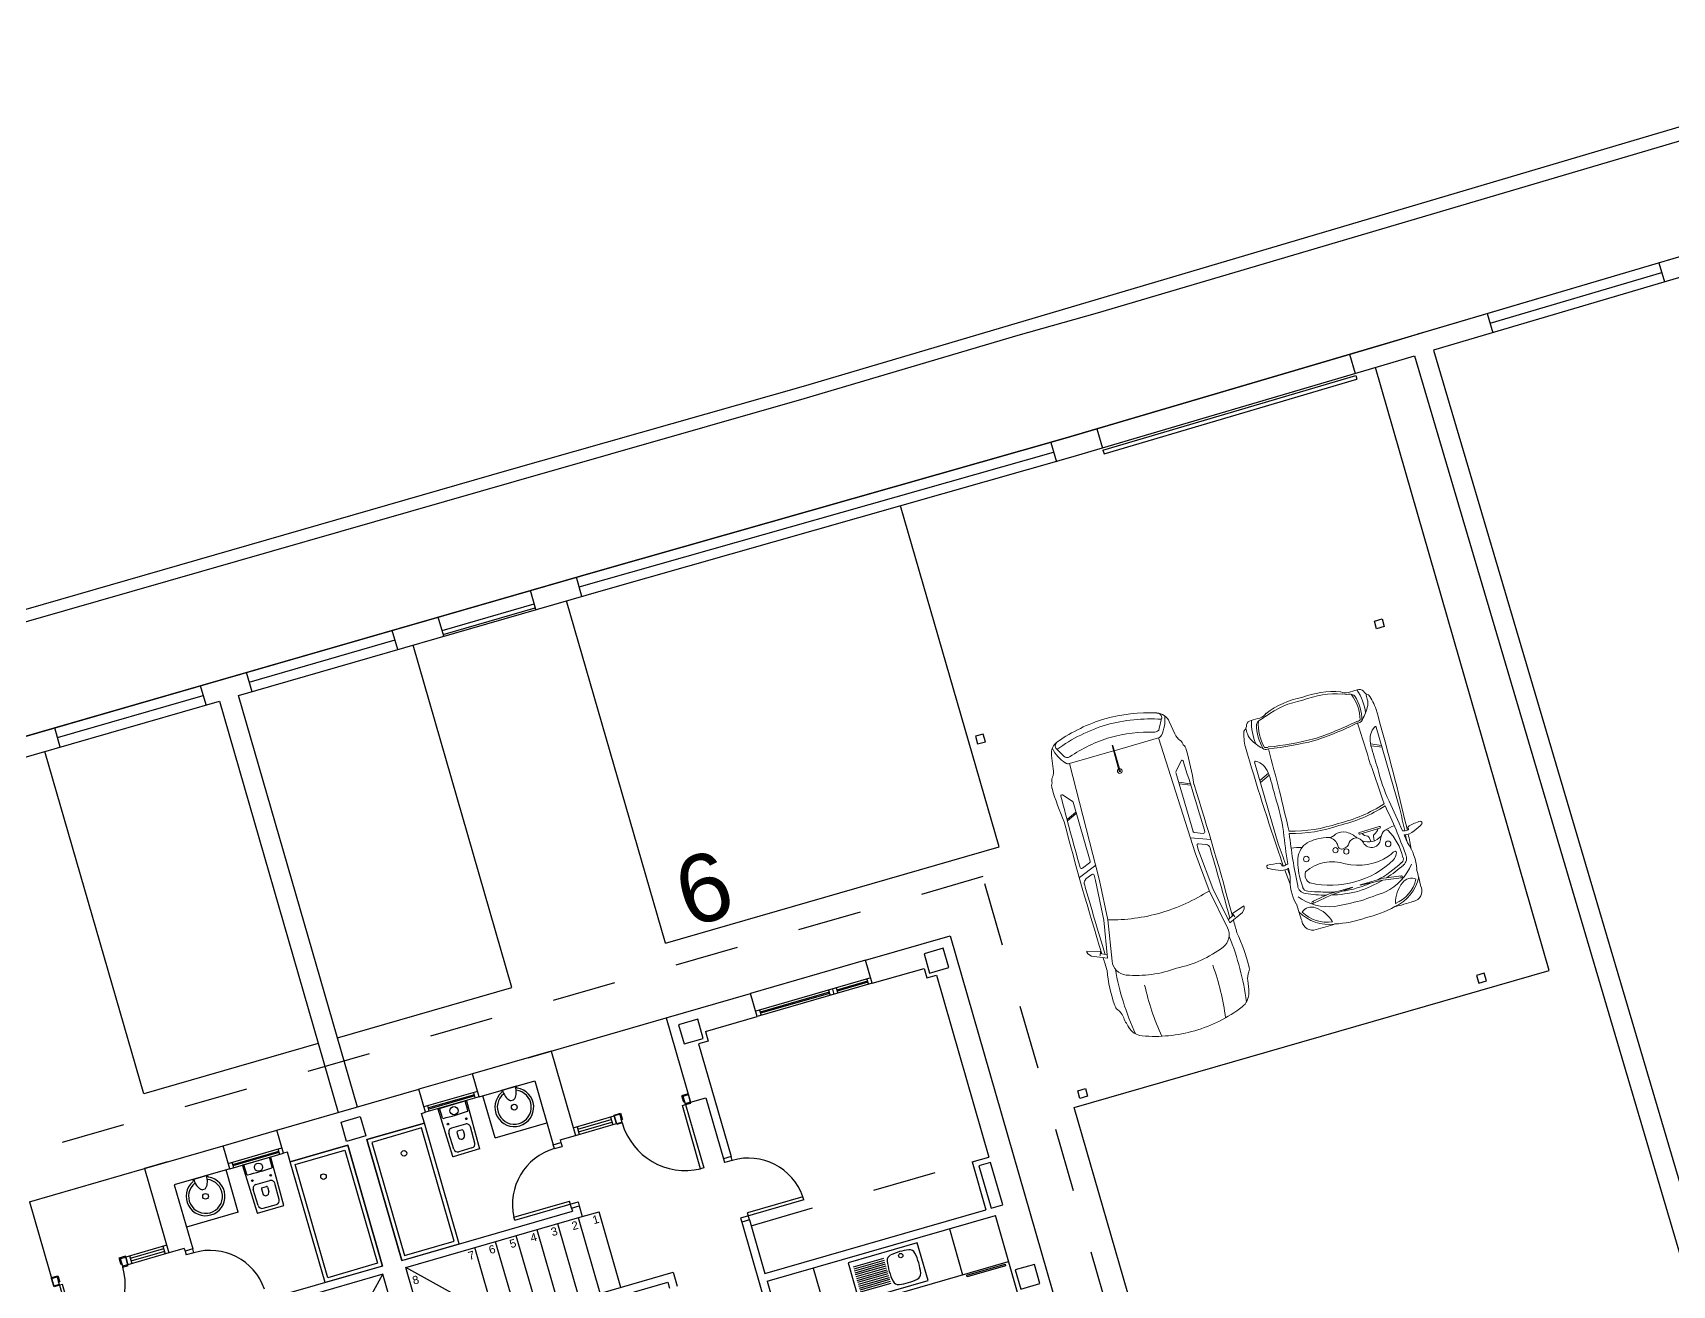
# Model space of a CAD drawing. Header units: millimetres. Extents: x 441061 to 442903, y 4515148 to 4515613.
# Drawn here: x 442452.409 to 442454.976, y 4515547.653 to 4515549.613 of the extents above; entities that cross this region are included whole.
import ezdxf
from ezdxf.enums import TextEntityAlignment as Align

# ---------------------------------------------------------------- set-up
doc = ezdxf.new("R2010")
doc.units = ezdxf.units.MM
doc.linetypes.add('CONTINUA', pattern=[0])
doc.linetypes.add('RAYITAS', pattern=[0.375, 0.25, -0.125])
for name, color, linetype in [('01_mono BAJA', 2, 'Continuous'), ('01_piscinas', 254, 'Continuous'), ('01_proyección', 4, 'RAYITAS')]:
    doc.layers.add(name, color=color, linetype=linetype)
doc.layers.add('01_muebles_B', color=254, linetype='Continuous', lineweight=5)
doc.styles.add('Estilo1', font='swissel.ttf')
doc.styles.add('NIEVES2', font='sanss___.ttf')

# ---------------------------------------------------------------- blocks, each defined once
blk = doc.blocks.new('A$C6A825EFA')
at = {"layer": '01_mono BAJA', "color": 254}
for p, q in [((3.7, 12.5, 0), (3.7, 11.4, 0)), ((3.7, 12.5, 0), (5.2, 12.5, 0)), ((5.5, 12.5, 0), (5.2, 12.5, 0)), ((5.2, 12.5, 0), (5.2, 11.4, 0)), ((5.2, 12.5, 0), (6.225, 12.5, 0)), ((6.225, 12.2, 0), (6.225, 12.5, 0)), ((6.225, 12.5, 0), (6.925, 12.5, 0)), ((6.925, 12.5, 0), (8.775, 12.5, 0)), ((6.925, 12.2, 0), (6.925, 12.5, 0)), ((8.775, 12.2, 0), (8.775, 12.5, 0)), ((9.475, 12.5, 0), (8.775, 12.5, 0)), ((10.5, 12.5, 0), (9.475, 12.5, 0)), ((9.475, 12.2, 0), (9.475, 12.5, 0)), ((10.2, 12.5, 0), (10.5, 12.5, 0)), ((10.5, 12.5, 0), (10.5, 11.4, 0)), ((10.5, 12.5, 0), (12, 12.5, 0)), ((12, 12.5, 0), (13.1, 12.5, 0)), ((12, 12.5, 0), (12, 11.4, 0)), ((13.1, 12.2, 0), (13.1, 12.5, 0)), ((14.6, 12.5, 0), (13.1, 12.5, 0)), ((14.6, 12.5, 0), (15.7, 12.5, 0)), ((14.6, 12.2, 0), (14.6, 12.5, 0)), ((15.7, 12.5, 0), (15.7, 7.855, 0)), ((5.5, 12.2, 0), (5.5, 11.366, 0)), ((6.225, 12.2, 0), (5.5, 12.2, 0)), ((5.741, 12.198, 0), (5.742, 12.183, 0)), ((5.743, 12.2, 0), (5.932, 12.2, 0)), ((5.934, 12.198, 0), (5.933, 12.183, 0)), ((6.175, 11.65, 0), (6.175, 12.2, 0)), ((6.225, 12.27, 0), (6.925, 12.27, 0)), ((6.225, 12.2, 0), (6.925, 12.2, 0)), ((6.275, 12.2, 0), (6.275, 12.27, 0)), ((6.275, 12.242, 0), (6.875, 12.242, 0)), ((6.275, 12.228, 0), (6.875, 12.228, 0)), ((6.409, 12.073, 0), (6.407, 12.2, 0)), ((6.741, 12.073, 0), (6.743, 12.2, 0)), ((6.875, 12.2, 0), (6.875, 12.27, 0)), ((6.975, 12.2, 0), (6.925, 12.2, 0)), ((6.975, 12.075, 0), (6.975, 12.2, 0)), ((8.725, 12.075, 0), (8.725, 12.2, 0)), ((8.725, 12.2, 0), (8.775, 12.2, 0)), ((9.475, 12.27, 0), (8.775, 12.27, 0)), ((9.475, 12.2, 0), (8.775, 12.2, 0)), ((8.825, 12.2, 0), (8.825, 12.27, 0)), ((9.425, 12.242, 0), (8.825, 12.242, 0)), ((9.425, 12.228, 0), (8.825, 12.228, 0)), ((8.959, 12.073, 0), (8.957, 12.2, 0)), ((9.291, 12.073, 0), (9.293, 12.2, 0)), ((9.425, 12.2, 0), (9.425, 12.27, 0)), ((9.475, 12.2, 0), (10.2, 12.2, 0)), ((9.525, 11.65, 0), (9.525, 12.2, 0)), ((9.766, 12.198, 0), (9.767, 12.183, 0)), ((9.957, 12.2, 0), (9.768, 12.2, 0)), ((9.959, 12.198, 0), (9.958, 12.183, 0)), ((10.2, 12.2, 0), (10.2, 11.366, 0)), ((12.425, 12.2, 0), (13.1, 12.2, 0)), ((12.425, 12.2), (12.425, 12.075)), ((14.6, 12.27, 0), (13.1, 12.27, 0)), ((14.6, 12.2, 0), (13.1, 12.2, 0)), ((13.15, 12.27, 0), (13.15, 12.2, 0)), ((14.05, 12.242, 0), (13.15, 12.242, 0)), ((14.05, 12.228, 0), (13.15, 12.228, 0)), ((14.05, 12.27, 0), (14.05, 12.2, 0)), ((14.1, 12.27, 0), (14.1, 12.2, 0)), ((14.15, 12.27, 0), (14.15, 12.2, 0)), ((14.55, 12.242, 0), (14.15, 12.242, 0)), ((14.55, 12.228, 0), (14.15, 12.228, 0)), ((14.55, 12.27, 0), (14.55, 12.2, 0)), ((14.6, 12.2, 0), (15.275, 12.2, 0)), ((15.275, 12.2), (15.275, 12.075)), ((15.325, 12.2, 0), (15.325, 12.125, 0)), ((15.325, 12.125, 0), (15.4, 12.125, 0)), ((5.853, 12.043, 0), (5.822, 12.043, 0)), ((6.485, 11.92, 0), (6.665, 11.92, 0)), ((7.725, 12.075, 0), (6.975, 12.075, 0)), ((7.725, 10.5, 0), (7.725, 12.075, 0)), ((7.975, 10.5, 0), (7.975, 12.075, 0)), ((7.975, 12.075, 0), (8.725, 12.075, 0)), ((9.215, 11.92, 0), (9.035, 11.92, 0)), ((9.847, 12.043, 0), (9.878, 12.043, 0)), ((12.3, 12.075, 0), (12.3, 10.606, 0)), ((12.425, 12.075), (12.3, 12.075)), ((15.275, 12.075), (15.4, 12.075)), ((15.4, 12.075, 0), (15.4, 9.705, 0)), ((6.439, 11.659, 0), (6.435, 11.869, 0)), ((6.535, 11.85, 0), (6.535, 11.79, 0)), ((6.545, 11.86, 0), (6.605, 11.86, 0)), ((6.615, 11.85, 0), (6.615, 11.79, 0)), ((6.711, 11.659, 0), (6.715, 11.869, 0)), ((8.989, 11.659, 0), (8.985, 11.869, 0)), ((9.085, 11.85, 0), (9.085, 11.79, 0)), ((9.155, 11.86, 0), (9.095, 11.86, 0)), ((9.165, 11.85, 0), (9.165, 11.79, 0)), ((9.261, 11.659, 0), (9.265, 11.869, 0)), ((3.785, 11.5, 0), (3.785, 11.44, 0)), ((4.58, 11.5, 0), (4.58, 11.44, 0)), ((4.665, 11.5, 0), (4.665, 11.4, 0)), ((5.2, 11.5, 0), (4.665, 11.5, 0)), ((4.715, 11.5, 0), (4.715, 11.4, 0)), ((5.15, 11.5, 0), (5.15, 11.4, 0)), ((6.175, 11.65, 0), (5.5, 11.65, 0)), ((6.489, 11.61, 0), (6.661, 11.61, 0)), ((9.211, 11.61, 0), (9.039, 11.61, 0)), ((9.525, 11.65, 0), (10.2, 11.65, 0)), ((10.5, 11.5, 0), (11.035, 11.5, 0)), ((10.55, 11.5, 0), (10.55, 11.4, 0)), ((10.985, 11.5, 0), (10.985, 11.4, 0)), ((11.035, 11.5, 0), (11.035, 11.4, 0)), ((11.12, 11.5, 0), (11.12, 11.44, 0)), ((11.915, 11.5, 0), (11.915, 11.44, 0)), ((3.71, 11.4, 0), (3.77, 11.4, 0)), ((3.77, 11.43, 0), (3.77, 11.4, 0)), ((4.595, 11.43, 0), (4.595, 11.4, 0)), ((5.2, 11.4, 0), (4.665, 11.4, 0)), ((5.15, 11.467, 0), (4.715, 11.467, 0)), ((5.15, 11.433, 0), (4.715, 11.433, 0)), ((5.4, 11.4, 0), (5.2, 11.4, 0)), ((5.4, 11.4, 0), (5.4, 11.366, 0)), ((5.5, 11.366, 0), (5.4, 11.366, 0)), ((5.4, 11.366, 0), (5.4, 11.316, 0)), ((5.5, 11.316, 0), (5.4, 11.316, 0)), ((5.5, 11.316, 0), (5.5, 11.366, 0)), ((10.2, 11.366, 0), (10.3, 11.366, 0)), ((10.2, 11.316, 0), (10.2, 11.366, 0)), ((10.2, 11.316, 0), (10.3, 11.316, 0)), ((10.3, 11.4, 0), (10.5, 11.4, 0)), ((10.3, 11.4, 0), (10.3, 11.366, 0)), ((10.3, 11.366, 0), (10.3, 11.316, 0)), ((10.5, 11.4, 0), (11.035, 11.4, 0)), ((10.55, 11.467, 0), (10.985, 11.467, 0)), ((10.55, 11.433, 0), (10.985, 11.433, 0)), ((11.105, 11.43, 0), (11.105, 11.4, 0)), ((11.93, 11.43, 0), (11.93, 11.4, 0)), ((11.99, 11.4, 0), (11.93, 11.4, 0)), ((12, 11.4, 0), (12.2, 11.4, 0)), ((12.2, 11.4, 0), (12.2, 10.606, 0)), ((7.725, 10.5, 0), (5.5, 10.5, 0)), ((8.025, 10.5, 0), (10.2, 10.5, 0)), ((9.476, 10.591, 0), (9.476, 10.632, 0)), ((9.476, 10.632, 0), (10.2, 10.632, 0)), ((9.476, 10.591, 0), (10.3, 10.591, 0)), ((10.2, 10.541, 0), (10.2, 10.632, 0)), ((10.2, 10.541, 0), (10.2, 10.5, 0)), ((10.2, 10.541, 0), (10.3, 10.541, 0)), ((10.3, 10.591, 0), (10.3, 10.541, 0)), ((10.3, 10.541, 0), (10.3, 10.4, 0)), ((12.3, 10.606, 0), (12.2, 10.606, 0)), ((12.2, 10.606, 0), (12.2, 10.556, 0)), ((12.3, 10.556, 0), (12.2, 10.556, 0)), ((12.3, 10.556, 0), (12.3, 10.606, 0)), ((7.7, 10.4, 0), (5.4, 10.4, 0)), ((6.8, 9.5, 0), (7.7, 10.4, 0)), ((7.7, 9.415, 0), (7.7, 10.4, 0)), ((8, 10.4, 0), (10.3, 10.4, 0)), ((8, 9.415, 0), (8, 10.4, 0)), ((8.9, 9.5, 0), (8, 10.4, 0)), ((8.9, 9.415, 0), (8.9, 10.4, 0)), ((9.17, 9.415, 0), (9.17, 10.4, 0)), ((9.44, 9.415, 0), (9.44, 10.4, 0)), ((9.71, 9.415, 0), (9.71, 10.4, 0)), ((9.98, 9.415, 0), (9.98, 10.4, 0)), ((10.25, 9.415, 0), (10.25, 10.4, 0)), ((10.3, 10.4, 0), (10.52, 10.4, 0)), ((10.52, 9.415, 0), (10.52, 10.4, 0)), ((12.3, 9.781, 0), (12.3, 9.872, 0)), ((13.024, 9.872, 0), (12.3, 9.872, 0)), ((13.024, 9.831, 0), (13.024, 9.872, 0)), ((13.024, 9.831, 0), (12.2, 9.831, 0)), ((12.2, 9.831, 0), (12.2, 9.781, 0)), ((12.2, 9.781, 0), (12.2, 8.33, 0)), ((12.3, 9.781, 0), (12.2, 9.781, 0)), ((12.3, 9.781, 0), (12.3, 9.08, 0)), ((15.18, 9.705, 0), (15.18, 9.08, 0)), ((15.18, 9.705, 0), (15.4, 9.705, 0)), ((8, 9.415, 0), (11.2, 9.415, 0)), ((8, 9.315, 0), (11.1, 9.315, 0)), ((11.1, 9.315, 0), (11.1, 9.235, 0)), ((11.1, 9.315, 0), (11.1, 9.235, 0)), ((11.2, 9.415, 0), (11.2, 9.235, 0)), ((11.2, 9.415, 0), (11.2, 9.235, 0)), ((12.3, 9.08, 0), (15.18, 9.08, 0)), ((12.3, 8.98, 0), (15.275, 8.98, 0)), ((12.3, 8.98, 0), (12.3, 8.33, 0)), ((12.9, 8.98, 0), (12.9, 8.38, 0)), ((13.338, 8.92, 0), (13.338, 8.43, 0)), ((14.238, 8.92, 0), (13.338, 8.92, 0)), ((13.779, 8.85, 0), (13.383, 8.85, 0)), ((14.238, 8.43, 0), (14.238, 8.92, 0)), ((14.675, 8.98, 0), (14.675, 8.38, 0)), ((15.275, 7.855, 0), (15.275, 8.98, 0)), ((13.779, 8.825, 0), (13.383, 8.825, 0)), ((13.779, 8.8, 0), (13.383, 8.8, 0)), ((13.779, 8.775, 0), (13.383, 8.775, 0)), ((13.779, 8.75, 0), (13.383, 8.75, 0)), ((13.779, 8.725, 0), (13.383, 8.725, 0)), ((13.779, 8.7, 0), (13.383, 8.7, 0)), ((13.779, 8.675, 0), (13.383, 8.675, 0)), ((13.779, 8.65, 0), (13.383, 8.65, 0)), ((13.779, 8.625, 0), (13.383, 8.625, 0)), ((13.338, 8.43, 0), (14.238, 8.43, 0)), ((13.779, 8.6, 0), (13.383, 8.6, 0)), ((13.779, 8.575, 0), (13.383, 8.575, 0)), ((13.779, 8.55, 0), (13.383, 8.55, 0)), ((13.779, 8.525, 0), (13.383, 8.525, 0)), ((12.3, 8.38, 0), (15.275, 8.38, 0))]:
    blk.add_line(p, q, dxfattribs=at)
for points in [[(7.725, 12.375), (7.975, 12.375), (7.975, 12.125), (7.725, 12.125), (7.725, 12.375)], [(12.125, 12.125), (12.375, 12.125), (12.375, 12.375), (12.125, 12.375), (12.125, 12.125)], [(15.325, 12.125), (15.575, 12.125), (15.575, 12.375), (15.325, 12.375), (15.325, 12.125)], [(15.325, 8.005), (15.575, 8.005), (15.575, 8.255), (15.325, 8.255), (15.325, 8.005)]]:
    blk.add_lwpolyline(points, close=True, dxfattribs=at)
at = {"layer": '01_mono BAJA', "color": 254, "elevation": 0, "flags": 128}
for points in [[(6.394, 12.2, 0.414214), (6.39, 12.196), (6.39, 12.195), (6.4, 11.574, 0.436396), (6.404, 11.57), (6.746, 11.57, 0.436396), (6.75, 11.574), (6.76, 12.195), (6.76, 12.196, 0.414214), (6.756, 12.2)], [(9.306, 12.2, -0.414214), (9.31, 12.196), (9.31, 12.195), (9.3, 11.574, -0.436396), (9.296, 11.57), (8.954, 11.57, -0.436396), (8.95, 11.574), (8.94, 12.195), (8.94, 12.196, -0.414214), (8.944, 12.2)]]:
    blk.add_lwpolyline(points, format="xyb", close=True, dxfattribs=at)
at = {"layer": '01_mono BAJA', "color": 254, "elevation": 0}
for points in [[(6.975, 12.075), (7.725, 12.075), (7.725, 10.5), (6.975, 10.5)], [(7.025, 12.025), (7.675, 12.025), (7.675, 10.55), (7.025, 10.55)], [(8.725, 12.075), (7.975, 12.075), (7.975, 10.5), (8.725, 10.5)], [(8.675, 12.025), (8.025, 12.025), (8.025, 10.55), (8.675, 10.55)], [(3.785, 11.51), (3.785, 11.5), (3.7, 11.5), (3.7, 11.51)], [(3.77, 11.4), (3.7, 11.4), (3.7, 11.5), (3.77, 11.5)], [(4.58, 11.51), (4.58, 11.5), (4.665, 11.5), (4.665, 11.51)], [(11.12, 11.51), (11.12, 11.5), (11.035, 11.5), (11.035, 11.51)], [(11.915, 11.51), (11.915, 11.5), (12, 11.5), (12, 11.51)], [(11.93, 11.4), (12, 11.4), (12, 11.5), (11.93, 11.5)], [(3.77, 11.4), (3.77, 11.39), (3.7, 11.39), (3.7, 11.4)], [(3.785, 11.44), (3.785, 11.43), (3.77, 11.43), (3.77, 11.44)], [(3.77, 11.39), (3.77, 10.565), (3.81, 10.565), (3.81, 11.39)], [(4.58, 11.44), (4.58, 11.43), (4.595, 11.43), (4.595, 11.44)], [(4.595, 11.4), (4.595, 11.39), (4.665, 11.39), (4.665, 11.4)], [(11.105, 11.4), (11.105, 11.39), (11.035, 11.39), (11.035, 11.4)], [(11.12, 11.44), (11.12, 11.43), (11.105, 11.43), (11.105, 11.44)], [(11.93, 11.39), (11.93, 10.565), (11.89, 10.565), (11.89, 11.39)], [(11.915, 11.44), (11.915, 11.43), (11.93, 11.43), (11.93, 11.44)], [(11.93, 11.4), (11.93, 11.39), (12, 11.39), (12, 11.4)], [(15.4, 9.635), (15.25, 9.635), (15.25, 9.08), (15.4, 9.08)], [(15.222, 8.36), (15.222, 8.34), (14.722, 8.34), (14.722, 8.36)]]:
    blk.add_lwpolyline(points, close=True, dxfattribs=at)
for points in [[(4.595, 11.5), (4.595, 11.4)], [(4.665, 11.4), (4.665, 11.5)], [(11.035, 11.4), (11.035, 11.5)], [(11.105, 11.5), (11.105, 11.4)]]:
    blk.add_lwpolyline(points, dxfattribs=at)
at = {"layer": '01_mono BAJA', "color": 254}
for centre, radius in [((6.575, 12.12, 0), 0.051), ((9.125, 12.12, 0), 0.051), ((5.837, 11.953, 0), 0.036), ((6.455, 11.98, 0), 0.01), ((6.695, 11.98, 0), 0.01), ((9.005, 11.98, 0), 0.01), ((9.245, 11.98, 0), 0.01), ((9.862, 11.953, 0), 0.036), ((7.325, 11.781, 0), 0.035), ((8.375, 11.781, 0), 0.035), ((13.996, 8.825, 0), 0.0275)]:
    blk.add_circle(centre, radius, dxfattribs=at)
for centre, radius, start, end in [((5.837, 11.953, 0), 0.243, 114.8749, 65.1251), ((5.837, 11.953, 0), 0.213, 112.0656, 68.0564), ((5.729, 12.184, 0), 0.0128, 300.5291, 356.214), ((5.743, 12.197, 0), 0.0027, 90, 173.3159), ((6.033, 12.197, 0), 0.279, 179.383, 196.8165), ((5.903, 12.158, 0), 0.143, 196.8165, 225.6956), ((5.772, 12.158, 0), 0.143, 314.3044, 343.1835), ((5.642, 12.197, 0), 0.279, 343.1835, 0.617), ((5.932, 12.197, 0), 0.0027, 6.6841, 90), ((5.946, 12.184, 0), 0.0128, 183.786, 239.4709), ((9.862, 11.953, 0), 0.243, 114.8749, 65.1251), ((9.862, 11.953, 0), 0.213, 111.9436, 67.9344), ((9.754, 12.184, 0), 0.0128, 300.5291, 356.214), ((9.768, 12.197, 0), 0.0027, 90, 173.3159), ((10.058, 12.197, 0), 0.279, 179.383, 196.8165), ((9.928, 12.158, 0), 0.143, 196.8165, 225.6956), ((9.797, 12.158, 0), 0.143, 314.3044, 343.1835), ((9.667, 12.197, 0), 0.279, 343.1835, 0.617), ((9.957, 12.197, 0), 0.0027, 6.6841, 90), ((9.971, 12.184, 0), 0.0128, 183.786, 239.4709), ((5.837, 12.091, 0), 0.0498, 225.6956, 252.5904), ((5.837, 12.091, 0), 0.0498, 287.9532, 314.3044), ((6.416, 12.073, 0), 0.007, 180.924, 266.9359), ((6.575, 15.044, 0), 2.982, 266.9359, 273.0641), ((6.485, 11.87, 0), 0.05, 90, 180.924), ((6.665, 11.87, 0), 0.05, 359.076, 90), ((6.734, 12.073, 0), 0.007, 273.0641, 359.076), ((8.966, 12.073, 0), 0.007, 180.924, 266.9359), ((9.125, 15.044, 0), 2.982, 266.9359, 273.0641), ((9.035, 11.87, 0), 0.05, 90, 180.924), ((9.215, 11.87, 0), 0.05, 359.076, 90), ((9.284, 12.073, 0), 0.007, 273.0641, 359.076), ((9.863, 12.091, 0), 0.0498, 225.6956, 252.0468), ((9.863, 12.091, 0), 0.0498, 287.4096, 314.3044), ((6.545, 11.85, 0), 0.01, 90, 180), ((6.575, 11.79, 0), 0.04, 180, 0), ((6.605, 11.85, 0), 0.01, 0, 90), ((9.095, 11.85, 0), 0.01, 90, 180), ((9.125, 11.79, 0), 0.04, 180, 0), ((9.155, 11.85, 0), 0.01, 0, 90), ((6.489, 11.66, 0), 0.05, 180.924, 270), ((6.661, 11.66, 0), 0.05, 270, 359.076), ((9.039, 11.66, 0), 0.05, 180.924, 270), ((9.211, 11.66, 0), 0.05, 270, 359.076), ((3.768, 11.391, 0), 0.827, 272.8856, 359.9505), ((5.5, 10.591, 0), 0.725, 3.2758, 90), ((10.2, 10.591, 0), 0.725, 90, 176.7242), ((11.932, 11.391, 0), 0.827, 180.0495, 267.1144), ((12.3, 9.831, 0), 0.725, 3.2758, 90), ((13.889, 8.794, 0), 0.075, 99.0787, 169.8852), ((13.996, 8.127, 0), 0.75, 80.9213, 99.0787), ((14.102, 8.794, 0), 0.075, 10.1148, 80.9213), ((14.554, 8.675, 0), 0.75, 169.8852, 190.1148), ((13.438, 8.675, 0), 0.75, 349.8852, 10.1148), ((13.889, 8.557, 0), 0.075, 190.1148, 260.9213), ((13.996, 9.223, 0), 0.75, 260.9213, 279.0787), ((14.102, 8.557, 0), 0.075, 279.0787, 349.8852)]:
    blk.add_arc(centre, radius, start, end, dxfattribs=at)
at = {"layer": '01_proyección', "color": 120, "ltscale": 0.25}
blk.add_line((12.3, 9.705, 0), (15.18, 9.705, 0), dxfattribs=at)
at = {"layer": '01_proyección', "color": 120, "ltscale": 0.25, "elevation": 0}
blk.add_lwpolyline([(15.7, 7.405), (16.3, 7.405), (16.3, 13.1), (-0.6, 13.1), (-0.6, 7.405), (0, 7.405)], dxfattribs=at)
at = {"layer": '01_mono BAJA', "color": 254, "style": 'NIEVES2'}
for s, p in [('8', (8.075, 10.166, 0)), ('7', (8.831, 10.268, 0)), ('6', (9.101, 10.268, 0)), ('5', (9.371, 10.268, 0)), ('4', (9.641, 10.268, 0)), ('3', (9.911, 10.268, 0)), ('2', (10.181, 10.268, 0)), ('1', (10.451, 10.268, 0))]:
    blk.add_text(s, height=0.103, rotation=0, dxfattribs=at).set_placement(p, align=Align.CENTER)
blk = doc.blocks.new('A$C0D711DC8')
at = {"layer": '01_muebles_B', "color": 254}
for p, q in [((10.733, 9.894), (9.764, 9.894)), ((10.493, 9.894), (10.545, 9.776)), ((10.515, 9.894), (10.567, 9.778)), ((9.004, 9.693), (9.038, 9.48)), ((9.056, 9.495), (9.026, 9.699)), ((9.038, 9.48), (9.054, 9.218)), ((9.056, 9.218), (9.056, 9.495)), ((9.054, 9.218), (9.056, 9.218)), ((9.038, 8.865), (9.054, 9.127)), ((9.054, 9.127), (9.056, 9.127)), ((9.056, 9.127), (9.056, 8.851)), ((9.614, 8.734), (9.614, 8.97)), ((9.634, 8.734), (9.634, 8.97)), ((9.004, 8.652), (9.038, 8.865)), ((9.056, 8.851), (9.026, 8.647)), ((9.546, 8.827), (9.494, 8.834)), ((9.546, 8.878), (9.495, 8.871)), ((10.733, 8.452), (9.764, 8.452)), ((10.493, 8.452), (10.545, 8.569)), ((10.515, 8.452), (10.567, 8.567))]:
    blk.add_line(p, q, dxfattribs=at)
for centre, radius in [((9.014, 9.701), 0.0121), ((9.51, 9.635), 0.0319), ((9.466, 9.173), 0.0297), ((9.514, 9.288), 0.0297), ((9.014, 8.645), 0.0121), ((9.417, 8.691), 0.0319)]:
    blk.add_circle(centre, radius, dxfattribs=at)
for centre, radius, start, end in [((10.167, 9.714), 0.738, 149.7434, 158.9846), ((9.544, 10.069), 0.023, 23.336, 131.4157), ((9.178, 9.352), 0.549, 69.8978, 103.4423), ((9.94, 2.874), 7.047, 93.9115, 95.3212), ((9.619, 9.904), 0.16, 152.3452, 197.1649), ((9.518, 9.909), 0.0131, 69.95, 178.3297), ((9.777, 9.927), 0.273, 183.7214, 196.1025), ((9.94, 2.874), 7.047, 92.7044, 93.5361), ((10.975, -10.424), 20.353, 93.4112, 94.1277), ((9.525, 9.945), 0.0232, 265.4824, 347.7447), ((8.51, 10.147), 1.058, 348.7131, 356.2571), ((10.995, -17.873), 27.82, 90.1403, 92.8584), ((10.732, 9.885), 0.00831, 343.0311, 79.2932), ((10.906, 9.364), 0.584, 69.532, 87.9675), ((11.185, 9.948), 0.0842, 206.7402, 257.6517), ((10.942, 9.629), 2.236, 176.9311, 182.7066), ((8.829, 9.758), 0.121, 83.4929, 184.381), ((9.185, 9.462), 0.48, 118.4979, 171.6974), ((9.142, 9.497), 0.403, 119.7279, 173.0139), ((9.122, 5.315), 4.571, 90.9016, 93.5003), ((9.503, 9.367), 0.611, 128.6532, 169.9617), ((8.847, 9.764), 0.126, 322.6544, 41.1658), ((10.509, 9.106), 1.518, 154.798, 163.8884), ((9.975, 9.34), 0.903, 155.1761, 164.735), ((9.226, 9.718), 0.0964, 77.7254, 158.9302), ((9.211, 9.707), 0.057, 88.7397, 167.4182), ((9.265, 9.038), 0.727, 86.5634, 94.2004), ((8.819, 3.701), 6.126, 80.3818, 85.9978), ((9.306, 9.064), 0.701, 67.8757, 89.7559), ((8.751, 3.271), 6.625, 83.7996, 84.6711), ((10.975, -10.424), 20.353, 94.2603, 94.5093), ((8.751, 3.271), 6.625, 80.1778, 83.3742), ((9.473, 9.516), 0.219, 7.735, 63.719), ((9.165, 9.803), 0.511, 341.8582, 355.871), ((11.471, 9.253), 1.7, 163.325, 182.6992), ((11.496, 9.248), 1.7, 163.325, 182.5468), ((12.246, 53.159), 43.488, 266.8642, 267.4858), ((10.175, 11.66), 1.884, 261.0449, 273.0528), ((10.459, 15.409), 5.634, 268.1287, 270.8789), ((12.021, 70.959), 61.269, 268.42618, 268.89057), ((10.529, 10.11), 0.334, 272.7892, 291.8342), ((10.573, 9.974), 0.192, 294.6989, 323.0283), ((10.691, 9.894), 0.0501, 315.174, 347.3096), ((10.894, 9.715), 0.0607, 143.7564, 193.2967), ((11.29, 9.332), 0.611, 121.0895, 136.7388), ((10.991, 9.25), 0.526, 73.7001, 105.481), ((10.903, 9.711), 0.0495, 146.1855, 196.1005), ((10.991, 9.25), 0.505, 69.1925, 104.8598), ((11.01, 9.2), 0.627, 72.4585, 97.9913), ((11.059, 9.742), 0.141, 86.8457, 126.696), ((11.101, 8.862), 1.022, 88.2888, 91.9327), ((11.113, 9.698), 0.062, 14.8998, 65.8723), ((11.135, 9.81), 0.0644, 351.2386, 60.1485), ((11.473, 9.762), 0.303, 189.085, 205.7225), ((10.241, 9.772), 0.959, 355.5054, 1.6982), ((9.808, 9.261), 1.13, 166.1566, 184.4621), ((8.653, 9.896), 0.361, 284.3027, 324.7225), ((10.25, 9.166), 1.218, 160.2257, 168.6391), ((10.144, 9.165), 1.038, 151.121, 207.6483), ((9.314, 9.595), 0.107, 57.3841, 137.6524), ((8.958, 9.487), 0.459, 324.9496, 25.463), ((9.185, 9.47), 0.511, 343.3936, 8.525), ((14.417, 9.048), 3.64, 169.6671, 178.0415), ((14.417, 9.048), 3.62, 169.6671, 178.0415), ((11.352, 9.713), 0.156, 186.0058, 219.1392), ((10.256, 9.278), 1.007, 354.015, 20.5105), ((10.287, 9.262), 1.007, 354.9224, 20.5105), ((17.649, 8.764), 8.777, 175.3636, 177.3327), ((10.509, 9.106), 1.518, 165.717, 177.48), ((10.25, 9.166), 1.218, 171.2453, 188.5682), ((9.808, 9.085), 1.13, 175.5379, 193.8434), ((17.649, 9.581), 8.777, 182.6673, 184.6364), ((10.509, 9.239), 1.518, 182.52, 194.283), ((9.904, 8.914), 0.65, 151.4841, 196.6746), ((9.552, 9.202), 0.047, 86.7847, 183.1724), ((9.6, 9.197), 0.0954, 178.5946, 241.3055), ((9.566, 9.362), 0.114, 263.9035, 340.5155), ((9.771, 9.295), 0.101, 164.9008, 216.3288), ((9.538, 9.188), 0.158, 330.3363, 17.3801), ((11.471, 9.093), 1.7, 177.3008, 196.675), ((11.496, 9.097), 1.7, 177.4532, 196.675), ((14.417, 9.297), 3.64, 181.9585, 190.3329), ((14.417, 9.297), 3.62, 181.9585, 190.3329), ((10.256, 9.068), 1.007, 339.4895, 5.985), ((10.287, 9.084), 1.007, 339.4895, 5.0776), ((9.686, 8.849), 0.193, 142.3155, 213.2169), ((9.492, 9.055), 0.098, 279.5997, 343.5492), ((9.498, 9.044), 0.0889, 349.0142, 50.9794), ((9.424, 9.265), 0.296, 301.9645, 328.2937), ((9.624, 8.97), 0.0104, 0, 180), ((10.942, 8.716), 2.236, 177.2934, 183.0689), ((9.185, 8.884), 0.48, 188.3026, 241.5021), ((9.142, 8.849), 0.403, 186.9861, 240.2721), ((8.653, 8.449), 0.361, 35.2775, 75.6973), ((9.503, 8.978), 0.611, 190.0383, 231.3468), ((10.509, 9.239), 1.518, 196.1116, 205.202), ((10.25, 9.166), 1.218, 191.3609, 207.4845), ((9.528, 8.859), 0.101, 101.4545, 181.9236), ((9.525, 8.854), 0.0985, 178.6673, 249.1293), ((9.543, 8.902), 0.0241, 275.7304, 333.0283), ((9.543, 8.803), 0.0241, 26.9717, 84.2696), ((9.665, 8.855), 0.106, 119.0162, 160.5033), ((9.665, 8.849), 0.106, 199.4967, 240.9838), ((8.829, 8.587), 0.121, 175.619, 276.5071), ((8.847, 8.581), 0.126, 318.8342, 37.3456), ((9.226, 8.628), 0.0964, 201.0698, 282.2746), ((9.215, 8.619), 0.0486, 198.7488, 279.3616), ((9.25, 9.243), 0.672, 267.6901, 298.2478), ((9.346, 8.77), 0.149, 215.4424, 244.8998), ((8.819, 14.644), 6.126, 274.0022, 279.6182), ((9.507, 8.785), 0.232, 194.2372, 212.2618), ((9.299, 8.649), 0.0212, 220.8304, 310.3789), ((9.285, 8.645), 0.0299, 337.3586, 32.1758), ((9.426, 8.595), 0.178, 39.093, 68.893), ((9.532, 8.677), 0.0451, 325.113, 43.0643), ((9.161, 8.546), 0.436, 2.9924, 17.9381), ((9.624, 8.734), 0.0104, 180, 0), ((12.246, -34.814), 43.488, 92.5142, 93.1358), ((12.021, -52.613), 61.269, 91.10943, 91.57382), ((10.894, 8.63), 0.0607, 166.7033, 216.2436), ((11.29, 9.013), 0.611, 223.2612, 238.9105), ((10.991, 9.095), 0.526, 254.519, 286.2999), ((10.903, 8.634), 0.0495, 163.8995, 213.8145), ((10.991, 9.095), 0.505, 255.1402, 290.8075), ((11.113, 8.647), 0.062, 294.1277, 345.1002), ((11.473, 8.583), 0.303, 154.2775, 170.915), ((11.352, 8.632), 0.156, 140.8608, 173.9942), ((10.241, 8.573), 0.959, 358.3018, 4.4946), ((9.122, 13.031), 4.571, 266.4997, 269.0984), ((9.178, 8.993), 0.549, 256.5577, 290.1022), ((9.94, 15.472), 7.047, 264.6788, 266.0885), ((8.751, 15.074), 6.625, 275.3289, 276.2004), ((10.975, 28.769), 20.353, 265.4907, 265.7397), ((9.619, 8.441), 0.16, 162.8351, 207.6548), ((9.777, 8.418), 0.273, 163.8975, 176.2786), ((9.518, 8.436), 0.0131, 181.6703, 290.05), ((9.94, 15.472), 7.047, 266.4639, 267.2956), ((10.975, 28.769), 20.353, 265.8723, 266.5888), ((8.751, 15.074), 6.625, 276.6258, 279.8222), ((9.525, 8.401), 0.0232, 12.2553, 94.5176), ((8.51, 8.199), 1.058, 3.7429, 11.2869), ((10.995, 36.219), 27.82, 267.1416, 269.8597), ((10.175, 6.685), 1.884, 86.9472, 98.9551), ((10.459, 2.936), 5.634, 89.1211, 91.8713), ((10.529, 8.236), 0.334, 68.1658, 87.2108), ((10.573, 8.372), 0.192, 36.9717, 65.3011), ((10.691, 8.451), 0.0501, 12.6904, 44.826), ((10.732, 8.46), 0.00831, 280.7068, 16.9689), ((11.01, 9.145), 0.627, 262.0087, 287.5415), ((10.906, 8.982), 0.584, 272.0325, 290.468), ((11.059, 8.603), 0.141, 233.304, 273.1543), ((11.101, 9.484), 1.022, 268.0673, 271.7112), ((11.185, 8.397), 0.0842, 102.3483, 153.2598), ((11.135, 8.535), 0.0644, 299.8515, 8.7614), ((10.167, 8.631), 0.738, 201.0154, 210.2566), ((9.544, 8.277), 0.023, 228.5843, 336.664)]:
    blk.add_arc(centre, radius, start, end, dxfattribs=at)
blk = doc.blocks.new('A$C392252A0')
at = {"layer": '01_muebles_B', "color": 254}
for p, q in [((10.715, 8.129), (10.705, 8.127)), ((10.705, 8.127), (10.752, 7.979)), ((10.738, 8.124), (10.715, 8.129)), ((10.775, 8.091), (10.738, 8.124)), ((10.846, 7.92), (10.775, 8.091)), ((8.605, 7.917), (8.455, 7.893)), ((9.019, 7.811), (8.92, 7.9)), ((9.201, 7.926), (9.149, 7.807)), ((9.219, 7.928), (9.166, 7.807)), ((9.784, 7.911), (9.748, 7.818)), ((9.876, 7.976), (9.791, 7.758)), ((9.913, 7.908), (9.882, 7.828)), ((10.418, 7.844), (9.958, 7.808)), ((10.418, 7.844), (10.846, 7.92)), ((10.43, 7.798), (10.894, 7.881)), ((10.752, 7.979), (10.798, 7.995)), ((10.773, 7.987), (10.809, 7.914)), ((8.499, 7.763), (8.397, 7.82)), ((8.599, 7.726), (9.971, 7.763)), ((8.599, 7.725), (8.599, 7.201)), ((9.731, 7.807), (9.031, 7.807)), ((9.898, 7.807), (9.958, 7.808)), ((10.43, 7.798), (9.971, 7.763)), ((8.839, 7.203), (8.537, 7.2)), ((8.537, 7.2), (8.537, 7.193)), ((8.839, 7.19), (8.537, 7.193)), ((8.599, 6.669), (8.599, 7.193)), ((8.499, 6.631), (8.397, 6.573)), ((8.599, 6.668), (9.971, 6.631)), ((9.019, 6.582), (8.92, 6.494)), ((9.731, 6.587), (9.031, 6.587)), ((9.201, 6.468), (9.149, 6.587)), ((9.219, 6.466), (9.166, 6.587)), ((9.784, 6.482), (9.748, 6.576)), ((9.876, 6.418), (9.791, 6.636)), ((9.913, 6.486), (9.882, 6.565)), ((9.898, 6.587), (9.958, 6.585)), ((10.418, 6.55), (9.958, 6.585)), ((10.43, 6.596), (9.971, 6.631)), ((10.418, 6.55), (10.846, 6.473)), ((10.43, 6.596), (10.894, 6.512)), ((8.605, 6.476), (8.455, 6.5)), ((10.705, 6.267), (10.752, 6.414)), ((10.752, 6.414), (10.798, 6.398)), ((10.773, 6.407), (10.809, 6.48)), ((10.846, 6.473), (10.775, 6.303)), ((10.715, 6.265), (10.705, 6.267)), ((10.738, 6.27), (10.715, 6.265)), ((10.775, 6.303), (10.738, 6.27))]:
    blk.add_line(p, q, dxfattribs=at)
for centre, radius, start, end in [((8.474, 7.733), 0.162, 96.7804, 161.7197), ((8.295, 7.436), 0.435, 49.0196, 78.8841), ((8.586, 8.093), 0.177, 275.9895, 308.6871), ((8.751, 7.888), 0.086, 87.4739, 128.6871), ((8.808, 7.907), 0.086, 87.4739, 128.6871), ((8.809, 4.809), 3.183, 82.5975, 89.9397), ((8.929, 7.908), 0.0124, 91.7937, 220.4777), ((10.022, -29.576), 37.513, 90.3882, 91.6701), ((10.099, -28.508), 36.485, 88.9288, 91.3819), ((9.768, 7.918), 0.0177, 338.7209, 90.3882), ((9.963, 7.889), 0.0531, 90.2143, 158.7209), ((10.099, -28.508), 36.45, 88.8997, 90.2143), ((10.099, -28.508), 36.485, 88.6181, 88.8592), ((10.925, 7.707), 0.177, 21.0532, 100.1701), ((11.3, 6.178), 1.816, 87.2886, 100.1742), ((11.313, 4.914), 2.974, 81.2806, 96.1737), ((11.389, 7.907), 0.086, 51.3129, 92.5261), ((11.554, 8.112), 0.177, 231.3129, 264.0105), ((11.467, 7.285), 0.654, 72.0531, 84.0105), ((11.619, 7.711), 0.203, 22.7994, 75.9629), ((10.216, 7.155), 1.997, 161.6598, 178.7983), ((10.242, 7.158), 1.952, 160.298, 178.865), ((8.375, 7.769), 0.0561, 66.6468, 164.8738), ((10.276, 7.152), 1.836, 162.6109, 178.6018), ((8.473, 7.717), 0.0531, 342.7058, 60.706), ((8.545, 7.725), 0.0531, 0, 49.0196), ((9.031, 7.824), 0.0177, 228.3547, 270), ((9.731, 7.824), 0.0177, 270, 338.7209), ((9.897, 7.823), 0.0159, 158.7209, 271.5074), ((8.43, 7.197), 2.089, 0, 16.7318), ((9.874, 7.302), 1.304, 355.3559, 21.0532), ((10.262, 7.197), 1.654, 0, 21.006), ((11.437, 4.633), 2.974, 81.5863, 93.456), ((10.216, 7.239), 1.997, 181.2017, 198.3402), ((10.242, 7.236), 1.952, 181.135, 199.702), ((10.276, 7.242), 1.836, 181.3982, 197.3891), ((8.839, 7.197), 0.0267, 193.7603, 166.2397), ((8.839, 7.197), 0.00662, 270, 90), ((8.43, 7.197), 2.089, 343.2682, 0), ((9.874, 7.091), 1.304, 338.9468, 4.6441), ((10.262, 7.197), 1.654, 338.994, 0), ((11.437, 9.761), 2.974, 266.544, 278.4137), ((8.474, 6.661), 0.162, 198.2803, 263.2196), ((8.375, 6.625), 0.0561, 195.1262, 293.3532), ((8.295, 6.957), 0.435, 281.1159, 310.9804), ((8.473, 6.677), 0.0531, 299.294, 17.2942), ((8.545, 6.669), 0.0531, 310.9804, 0), ((9.031, 6.569), 0.0177, 90, 131.6453), ((9.731, 6.569), 0.0177, 21.2791, 90), ((9.897, 6.571), 0.0159, 88.4926, 201.2791), ((10.925, 6.686), 0.177, 259.8299, 338.9468), ((11.313, 9.479), 2.974, 263.8263, 278.7194), ((11.619, 6.682), 0.203, 284.0371, 337.2006), ((8.586, 6.3), 0.177, 51.3129, 84.0105), ((8.751, 6.506), 0.086, 231.3129, 272.5261), ((8.808, 6.487), 0.086, 231.3129, 272.5261), ((8.809, 9.584), 3.183, 270.0603, 277.4025), ((8.929, 6.486), 0.0124, 139.5223, 268.2063), ((10.022, 43.97), 37.513, 268.3299, 269.6118), ((10.099, 42.902), 36.485, 268.6181, 271.0712), ((9.768, 6.476), 0.0177, 269.6118, 21.2791), ((9.963, 6.505), 0.0531, 201.2791, 269.7857), ((10.099, 42.902), 36.45, 269.7857, 271.1003), ((10.099, 42.902), 36.485, 271.1408, 271.3819), ((11.3, 8.215), 1.816, 259.8258, 272.7114), ((11.389, 6.487), 0.086, 267.4739, 308.6871), ((11.554, 6.282), 0.177, 95.9895, 128.6871), ((11.467, 7.108), 0.654, 275.9895, 287.9469)]:
    blk.add_arc(centre, radius, start, end, dxfattribs=at)
blk = doc.blocks.new('A$C21391103')
at = {"layer": '01_piscinas'}
for p, q in [((122.895, 111.601), (111.032, 108.096)), ((122.965, 111.361), (111.158, 107.872)), ((111.865, 108.212, 0), (114.016, 108.847, 0)), ((113.98, 108.969, 0), (114.05, 108.729, 0)), ((111.83, 108.332), (111.901, 108.092)), ((110.538, 107.95), (110.967, 108.077)), ((111.032, 108.096), (110.967, 108.077)), ((106.545, 106.773), (110.538, 107.95)), ((110.104, 107.822), (110.175, 107.582)), ((110.609, 107.71), (110.918, 107.801)), ((110.918, 107.801), (116.518, 88.848)), ((111.158, 107.872), (116.758, 88.919)), ((106.615, 106.533), (110.609, 107.71)), ((112.607, 100.107), (110.428, 107.657)), ((107.017, 106.623), (110.182, 107.558)), ((107.031, 106.575), (110.196, 107.51)), ((110.182, 107.558), (110.196, 107.51)), ((100.69, 105.108), (106.545, 106.773)), ((106.939, 106.887), (107.01, 106.647)), ((100.456, 104.91), (106.399, 106.597)), ((106.364, 106.717), (106.434, 106.477)), ((107.017, 106.623), (107.031, 106.575)), ((100.759, 104.868), (106.615, 106.533)), ((105.716, 101.652), (104.482, 105.926)), ((96.002, 103.754), (100.69, 105.108)), ((100.491, 104.79), (100.421, 105.03)), ((96.191, 103.549), (100.759, 104.868)), ((99.914, 104.624), (99.845, 104.864)), ((101.537, 100.446), (100.298, 104.735)), ((98.761, 104.291), (98.692, 104.531)), ((98.74, 104.363), (99.893, 104.696)), ((98.754, 104.315), (99.907, 104.648)), ((98.185, 104.124), (98.115, 104.365)), ((96.325, 103.718), (98.15, 104.245)), ((99.615, 99.891), (98.377, 104.18)), ((89.546, 101.891), (96.002, 103.754)), ((96.359, 103.597), (96.29, 103.838)), ((93.923, 103.024), (95.748, 103.551)), ((95.783, 103.431), (95.713, 103.671)), ((97.679, 98.395), (96.191, 103.549)), ((89.616, 101.651), (95.951, 103.48)), ((95.951, 103.48), (97.439, 98.326)), ((93.957, 102.904), (93.888, 103.144)), ((95.003, 98.56), (93.766, 102.847)), ((101.537, 100.446), (105.716, 101.652)), ((106.658, 98.39), (112.607, 100.107)), ((97.429, 99.26), (99.615, 99.891)), ((97.189, 99.191), (95.003, 98.56)), ((108.85, 90.795), (106.658, 98.39))]:
    blk.add_line(p, q, dxfattribs=at)
for points in [[(89.184, 103.378), (99.579, 106.377), (103.268, 107.423), (105.948, 108.215), (115.617, 111.08), (122.718, 113.156), (131.037, 115.555, -0.017052), (142.061, 118.562, -0.020922), (149.674, 119.96, -0.027056), (160.914, 120.824, -0.015663)], [(160.925, 120.663, 0.025858), (149.729, 119.798, 0.017876), (142.07, 118.439, 0.01262), (131.089, 115.419), (122.721, 112.991), (115.656, 110.914), (114.687, 110.626), (106.945, 108.338), (105.949, 108.056), (103.269, 107.265), (99.637, 106.223), (89.221, 103.236)], [(160.845, 119.262, 0.031319), (150.017, 118.468, 0.030707), (139.548, 116.431, -0.006248), (131.379, 114.082), (122.895, 111.601), (110.538, 107.95), (106.545, 106.773), (100.69, 105.108), (89.546, 101.891), (83.593, 100.163), (79.63, 99.025), (73.389, 97.196), (68.433, 95.744), (62.592, 94.121, 0.23097), (58.136, 90.485, 0.210232), (57.927, 84.854, 0.027042), (58.536, 83.531), (59.924, 81.237), (61.797, 78.155), (63.357, 75.518), (68.095, 67.592), (72.33, 60.552), (77.116, 52.571), (82.132, 44.181)]]:
    blk.add_lwpolyline(points, format="xyb", dxfattribs=at)
for points in [[(110.443, 104.385), (110.416, 104.481), (110.512, 104.509), (110.54, 104.412)], [(105.544, 102.97), (105.516, 103.066), (105.42, 103.039), (105.447, 102.942)], [(111.697, 100.042), (111.725, 99.946), (111.821, 99.974), (111.793, 100.07)], [(106.797, 98.628), (106.825, 98.531), (106.729, 98.504), (106.701, 98.6)]]:
    blk.add_lwpolyline(points, close=True, dxfattribs=at)
at = {"layer": '01_piscinas', "xscale": 1.1, "yscale": 1.1, "zscale": 1.1}
for name, p, rotation in [('A$C0D711DC8', (122.647, 94.39), 106.1021341895539), ('A$C392252A0', (96.925, 109.749), 286.1021341895539)]:
    blk.add_blockref(name, p, dxfattribs=dict(at, rotation=rotation))
at = {"layer": '01_piscinas', "rotation": 16.10213416119949}
blk.add_blockref('A$C6A825EFA', (93.484, 84.174, 0), dxfattribs=at)
at = {"layer": '01_piscinas', "style": 'Estilo1'}
blk.add_text('6', height=0.849, rotation=16.5965, dxfattribs=at).set_placement((102.137, 100.731), align=Align.CENTER)

msp = doc.modelspace()

# ---------------------------------------------------------------- block references
at = {"layer": '01_piscinas', "color": 6, "linetype": 'CONTINUA', "xscale": 0.125, "yscale": 0.125, "zscale": 0.125}
msp.add_blockref('A$C21391103', (442440.7076, 4515535.6321), dxfattribs=at)

doc.saveas('drawing.dxf')
